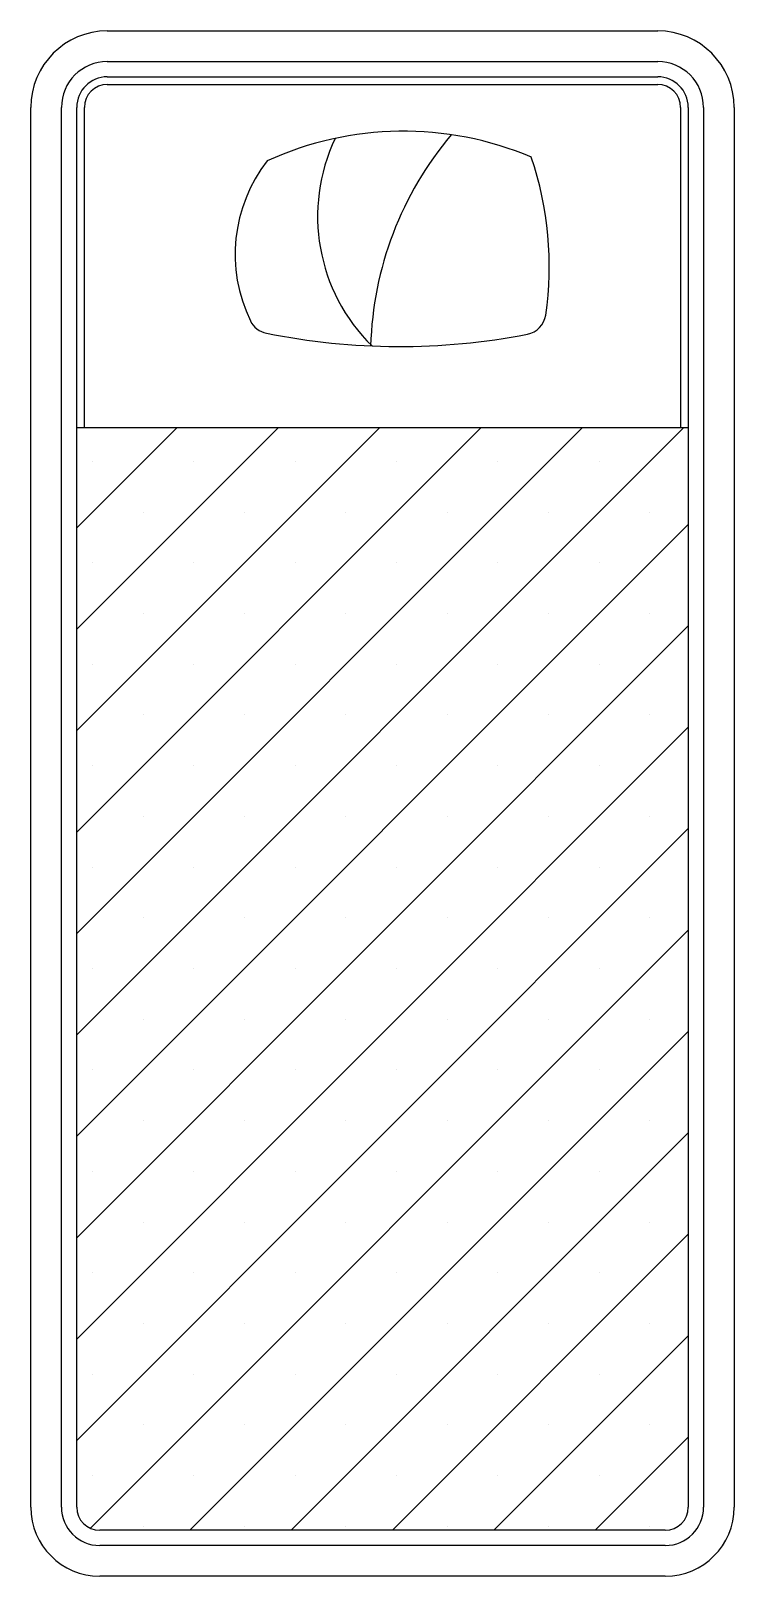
# Model space of a CAD drawing. Extents: x -0.46 to 0.46, y -2.02 to 0.
import ezdxf

# ---------------------------------------------------------------- set-up
doc = ezdxf.new("R2010")
doc.units = 0
doc.header["$MEASUREMENT"] = 0
doc.layers.get('0').update_dxf_attribs({"linetype": 'CONTINUOUS'})

# ---------------------------------------------------------------- blocks, each defined once
blk = doc.blocks.new('*X0')
at = {"color": 0}
for p, q in [((3.4267, 7.139), (4.2209, 7.9332)), ((3.4267, 7.2716), (4.0884, 7.9332)), ((3.4267, 7.4042), (3.9558, 7.9332)), ((3.4267, 7.5368), (3.8232, 7.9332)), ((3.4267, 7.6693), (3.6906, 7.9332)), ((3.4267, 7.8019), (3.558, 7.9332)), ((3.4471, 7.8887), (3.4471, 7.8887)), ((3.5797, 7.8887), (3.5797, 7.8887)), ((3.7123, 7.8887), (3.7123, 7.8887)), ((3.8449, 7.8887), (3.8449, 7.8887)), ((3.9775, 7.8887), (3.9775, 7.8887)), ((4.1101, 7.8887), (4.1101, 7.8887)), ((3.5134, 7.8224), (3.5134, 7.8224)), ((3.646, 7.8224), (3.646, 7.8224)), ((3.7786, 7.8224), (3.7786, 7.8224)), ((3.9112, 7.8224), (3.9112, 7.8224)), ((4.0438, 7.8224), (4.0438, 7.8224)), ((4.1763, 7.8224), (4.1763, 7.8224)), ((3.4267, 7.0064), (4.2267, 7.8064)), ((3.4471, 7.7561), (3.4471, 7.7561)), ((3.5797, 7.7561), (3.5797, 7.7561)), ((3.7123, 7.7561), (3.7123, 7.7561)), ((3.8449, 7.7561), (3.8449, 7.7561)), ((3.9775, 7.7561), (3.9775, 7.7561)), ((4.1101, 7.7561), (4.1101, 7.7561)), ((3.5134, 7.6898), (3.5134, 7.6898)), ((3.646, 7.6898), (3.646, 7.6898)), ((3.7786, 7.6898), (3.7786, 7.6898)), ((3.9112, 7.6898), (3.9112, 7.6898)), ((4.0438, 7.6898), (4.0438, 7.6898)), ((4.1763, 7.6898), (4.1763, 7.6898)), ((3.4267, 6.8739), (4.2267, 7.6739)), ((3.4471, 7.6235), (3.4471, 7.6235)), ((3.5797, 7.6235), (3.5797, 7.6235)), ((3.7123, 7.6235), (3.7123, 7.6235)), ((3.8449, 7.6235), (3.8449, 7.6235)), ((3.9775, 7.6235), (3.9775, 7.6235)), ((4.1101, 7.6235), (4.1101, 7.6235)), ((3.5134, 7.5572), (3.5134, 7.5572)), ((3.646, 7.5572), (3.646, 7.5572)), ((3.7786, 7.5572), (3.7786, 7.5572)), ((3.9112, 7.5572), (3.9112, 7.5572)), ((4.0438, 7.5572), (4.0438, 7.5572)), ((4.1763, 7.5572), (4.1763, 7.5572)), ((3.4267, 6.7413), (4.2267, 7.5413)), ((3.4471, 7.4909), (3.4471, 7.4909)), ((3.5797, 7.4909), (3.5797, 7.4909)), ((3.7123, 7.4909), (3.7123, 7.4909)), ((3.8449, 7.4909), (3.8449, 7.4909)), ((3.9775, 7.4909), (3.9775, 7.4909)), ((4.1101, 7.4909), (4.1101, 7.4909)), ((3.5134, 7.4246), (3.5134, 7.4246)), ((3.646, 7.4246), (3.646, 7.4246)), ((3.7786, 7.4246), (3.7786, 7.4246)), ((3.9112, 7.4246), (3.9112, 7.4246)), ((4.0438, 7.4246), (4.0438, 7.4246)), ((4.1763, 7.4246), (4.1763, 7.4246)), ((3.4267, 6.6087), (4.2267, 7.4087)), ((3.4471, 7.3583), (3.4471, 7.3583)), ((3.5797, 7.3583), (3.5797, 7.3583)), ((3.7123, 7.3583), (3.7123, 7.3583)), ((3.8449, 7.3583), (3.8449, 7.3583)), ((3.9775, 7.3583), (3.9775, 7.3583)), ((4.1101, 7.3583), (4.1101, 7.3583)), ((3.4446, 6.494), (4.2267, 7.2761)), ((3.5134, 7.292), (3.5134, 7.292)), ((3.646, 7.292), (3.646, 7.292)), ((3.7786, 7.292), (3.7786, 7.292)), ((3.9112, 7.292), (3.9112, 7.292)), ((4.0438, 7.292), (4.0438, 7.292)), ((4.1763, 7.292), (4.1763, 7.292)), ((3.4471, 7.2257), (3.4471, 7.2257)), ((3.5797, 7.2257), (3.5797, 7.2257)), ((3.7123, 7.2257), (3.7123, 7.2257)), ((3.8449, 7.2257), (3.8449, 7.2257)), ((3.9775, 7.2257), (3.9775, 7.2257)), ((4.1101, 7.2257), (4.1101, 7.2257)), ((3.5134, 7.1595), (3.5134, 7.1595)), ((3.646, 7.1595), (3.646, 7.1595)), ((3.7786, 7.1595), (3.7786, 7.1595)), ((3.9112, 7.1595), (3.9112, 7.1595)), ((4.0438, 7.1595), (4.0438, 7.1595)), ((4.1763, 7.1595), (4.1763, 7.1595)), ((3.5747, 6.4915), (4.2267, 7.1435)), ((3.4471, 7.0932), (3.4471, 7.0932)), ((3.5797, 7.0932), (3.5797, 7.0932)), ((3.7123, 7.0932), (3.7123, 7.0932)), ((3.8449, 7.0932), (3.8449, 7.0932)), ((3.9775, 7.0932), (3.9775, 7.0932)), ((4.1101, 7.0932), (4.1101, 7.0932)), ((3.5134, 7.0269), (3.5134, 7.0269)), ((3.646, 7.0269), (3.646, 7.0269)), ((3.7073, 6.4915), (4.2267, 7.0109)), ((3.7786, 7.0269), (3.7786, 7.0269)), ((3.9112, 7.0269), (3.9112, 7.0269)), ((4.0438, 7.0269), (4.0438, 7.0269)), ((4.1763, 7.0269), (4.1763, 7.0269)), ((3.4471, 6.9606), (3.4471, 6.9606)), ((3.5797, 6.9606), (3.5797, 6.9606)), ((3.7123, 6.9606), (3.7123, 6.9606)), ((3.8449, 6.9606), (3.8449, 6.9606)), ((3.9775, 6.9606), (3.9775, 6.9606)), ((4.1101, 6.9606), (4.1101, 6.9606)), ((3.5134, 6.8943), (3.5134, 6.8943)), ((3.646, 6.8943), (3.646, 6.8943)), ((3.7786, 6.8943), (3.7786, 6.8943)), ((3.9112, 6.8943), (3.9112, 6.8943)), ((4.0438, 6.8943), (4.0438, 6.8943)), ((4.1763, 6.8943), (4.1763, 6.8943)), ((3.8399, 6.4915), (4.2267, 6.8784)), ((3.4471, 6.828), (3.4471, 6.828)), ((3.5797, 6.828), (3.5797, 6.828)), ((3.7123, 6.828), (3.7123, 6.828)), ((3.8449, 6.828), (3.8449, 6.828)), ((3.9775, 6.828), (3.9775, 6.828)), ((4.1101, 6.828), (4.1101, 6.828)), ((3.5134, 6.7617), (3.5134, 6.7617)), ((3.646, 6.7617), (3.646, 6.7617)), ((3.7786, 6.7617), (3.7786, 6.7617)), ((3.9112, 6.7617), (3.9112, 6.7617)), ((4.0438, 6.7617), (4.0438, 6.7617)), ((4.1763, 6.7617), (4.1763, 6.7617)), ((3.9724, 6.4915), (4.2267, 6.7458)), ((3.4471, 6.6954), (3.4471, 6.6954)), ((3.5797, 6.6954), (3.5797, 6.6954)), ((3.7123, 6.6954), (3.7123, 6.6954)), ((3.8449, 6.6954), (3.8449, 6.6954)), ((3.9775, 6.6954), (3.9775, 6.6954)), ((4.1101, 6.6954), (4.1101, 6.6954)), ((3.5134, 6.6291), (3.5134, 6.6291)), ((3.646, 6.6291), (3.646, 6.6291)), ((3.7786, 6.6291), (3.7786, 6.6291)), ((3.9112, 6.6291), (3.9112, 6.6291)), ((4.0438, 6.6291), (4.0438, 6.6291)), ((4.1763, 6.6291), (4.1763, 6.6291)), ((4.105, 6.4915), (4.2267, 6.6132)), ((3.4471, 6.5628), (3.4471, 6.5628)), ((3.5797, 6.5628), (3.5797, 6.5628)), ((3.7123, 6.5628), (3.7123, 6.5628)), ((3.8449, 6.5628), (3.8449, 6.5628)), ((3.9775, 6.5628), (3.9775, 6.5628)), ((4.1101, 6.5628), (4.1101, 6.5628)), ((3.5134, 6.4965), (3.5134, 6.4965)), ((3.646, 6.4965), (3.646, 6.4965)), ((3.7786, 6.4965), (3.7786, 6.4965)), ((3.9112, 6.4965), (3.9112, 6.4965)), ((4.0438, 6.4965), (4.0438, 6.4965)), ((4.1763, 6.4965), (4.1763, 6.4965))]:
    blk.add_line(p, q, dxfattribs=at)

msp = doc.modelspace()

# ---------------------------------------------------------------- linework, layer by layer
at = {"color": 0}
for p, q in [((-0.36, 0), (0.36, 0)), ((-0.36, -0.04), (0.36, -0.04)), ((-0.36, -0.06), (0.36, -0.06)), ((-0.36, -0.07), (0.36, -0.07)), ((-0.46, -1.93), (-0.46, -0.1)), ((-0.42, -1.93), (-0.42, -0.1)), ((-0.4, -1.93), (-0.4, -0.1)), ((-0.39, -0.5183), (-0.39, -0.1)), ((0.39, -0.1), (0.39, -0.5183)), ((0.4, -0.1), (0.4, -1.93)), ((0.42, -0.1), (0.42, -1.93)), ((0.46, -0.1), (0.46, -1.93)), ((-0.4, -0.5183), (0.4, -0.5183)), ((0.37, -1.96), (-0.37, -1.96)), ((0.37, -1.98), (-0.37, -1.98)), ((0.37, -2.02), (-0.37, -2.02))]:
    msp.add_line(p, q, dxfattribs=at)
for centre, radius, start, end in [((-0.36, -0.1), 0.1, 90, 180), ((0.36, -0.1), 0.1, 0, 90), ((-0.36, -0.1), 0.06, 90, 180), ((0.36, -0.1), 0.06, 0, 90), ((-0.36, -0.1), 0.04, 90, 180), ((0.36, -0.1), 0.04, 0, 90), ((-0.36, -0.1), 0.03, 90, 180), ((0.36, -0.1), 0.03, 360, 90), ((0.0273, -0.5598), 0.4287, 67.0115, 114.54), ((0.1525, -0.2424), 0.2374, 154.5854, 225.5607), ((0.4328, -0.4248), 0.4485, 139.8836, 178.3499), ((0.0058, -0.2921), 0.1986, 142.0228, 205.9156), ((-0.2241, -0.3075), 0.4423, 351.6852, 18.7606), ((-0.1459, -0.3658), 0.03, 205.9156, 258.5728), ((0.1839, -0.3671), 0.03, 280.9952, 351.6852), ((0.0221, 0.4653), 0.8779, 258.5728, 280.9952), ((-0.37, -1.93), 0.09, 180, 270), ((-0.37, -1.93), 0.05, 180, 270), ((-0.37, -1.93), 0.03, 180, 270), ((0.37, -1.93), 0.05, 270, 0), ((0.37, -1.93), 0.03, 270, 0), ((0.37, -1.93), 0.09, 270, 0)]:
    msp.add_arc(centre, radius, start, end, dxfattribs=at)

# ---------------------------------------------------------------- block references
msp.add_blockref('*X0', (-3.8267, -8.4515), dxfattribs=at)

doc.saveas('drawing.dxf')
